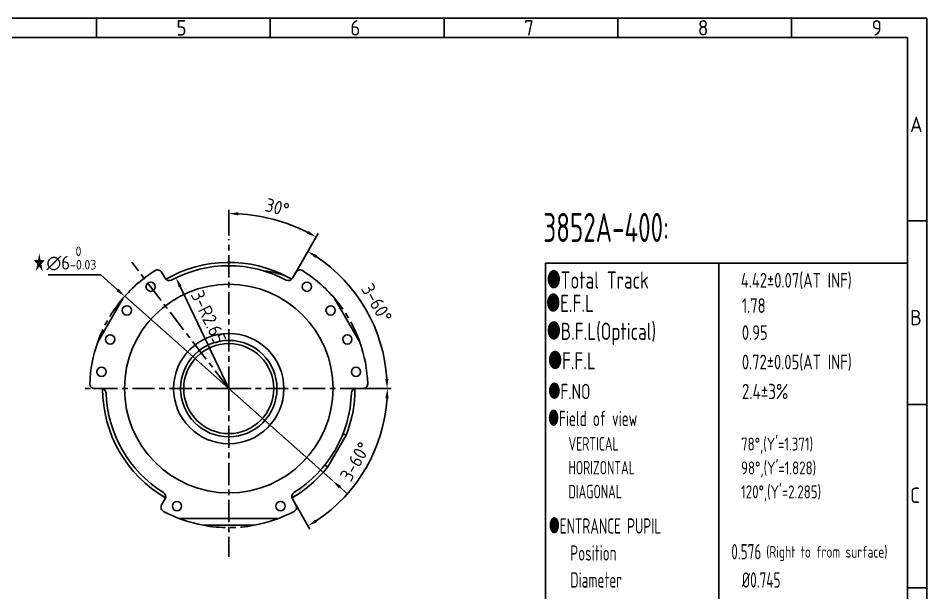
# Model space of a CAD drawing. Header units: millimetres. Extents: x 188.9 to 223.9, y 15 to 39.8.
# Drawn here: x 204.34 to 223.94, y 27.36 to 39.76 of the extents above; entities that cross this region are included whole.
import ezdxf
from ezdxf.enums import TextEntityAlignment as Align

# ---------------------------------------------------------------- set-up
doc = ezdxf.new("R2010")
doc.units = ezdxf.units.MM
doc.header["$LTSCALE"] = 0.04
doc.linetypes.add('AM_ISO08W050', pattern=[18, 12, -1.5, 3, -1.5])
for name, color, linetype in [('02___PRT_ALL_AXES', 7, 'Continuous'), ('5', 3, 'Continuous'), ('8', 1, 'Continuous'), ('RAHM2', 1, 'Continuous')]:
    doc.layers.add(name, color=color, linetype=linetype)
for name, color, linetype, lineweight in [('AM_BOR', 7, 'Continuous', 50), ('文字序号-AM_5', 3, 'Continuous', 25), ('文字序号-AM_7', 4, 'AM_ISO08W050', 25)]:
    doc.layers.add(name, color=color, linetype=linetype, lineweight=lineweight)
doc.styles.add('HZ', font='geniso', dxfattribs={"width": 0.7, "bigfont": 'hztxt'})
doc.styles.get("Standard").update_dxf_attribs({"font": 'ISOCP.SHX', "bigfont": 'hztxt.shx'})
doc.dimstyles.new('AM_GB$2', dxfattribs={"dimtxt": 3.5, "dimasz": 2.5, "dimexe": 1, "dimexo": 1, "dimgap": 1.5, "dimtad": 1, "dimdsep": 46, "dimtxsty": 'Standard', "dimcen": 0, "dimclrd": 256, "dimclre": 256, "dimclrt": 2, "dimadec": 0, "dimazin": 2, "dimtp": 0.1, "dimtm": 0.1, "dimtfac": 0.71, "dimtdec": 3, "dimtmove": 0, "dimatfit": 3, "dimfxl": 0, "dimlwd": -1, "dimlwe": -1, "dimarcsym": 0})
doc.dimstyles.new('AM_GB$3', dxfattribs={"dimscale": 0, "dimtxt": 3.5, "dimasz": 2.5, "dimexe": 1, "dimexo": 1, "dimgap": 1.5, "dimtad": 1, "dimtoh": 1, "dimdsep": 46, "dimtxsty": 'Standard', "dimcen": 0, "dimclrd": 3, "dimclre": 3, "dimclrt": 2, "dimadec": 0, "dimazin": 2, "dimtp": 0.1, "dimtm": 0.1, "dimtfac": 0.71, "dimtofl": 0, "dimtmove": 0, "dimatfit": 0, "dimfxl": 0, "dimlwd": -1, "dimlwe": -1, "dimarcsym": 0})
doc.dimstyles.new('AM_GB$4', dxfattribs={"dimscale": 0, "dimtxt": 3.5, "dimasz": 2.5, "dimexe": 1, "dimexo": 1, "dimgap": 1.5, "dimtad": 1, "dimtoh": 1, "dimdsep": 46, "dimtxsty": 'Standard', "dimcen": 0, "dimclrd": 3, "dimclre": 3, "dimclrt": 2, "dimadec": 0, "dimazin": 2, "dimtp": 0.1, "dimtm": 0.1, "dimtfac": 0.71, "dimtofl": 0, "dimtmove": 0, "dimatfit": 0, "dimfxl": 0, "dimlwd": -1, "dimlwe": -1, "dimarcsym": 0})

# ---------------------------------------------------------------- blocks, each defined once
blk = doc.blocks.new('2013-A3-COB')
for p, q in [((205, 292), (205, 297)), ((205, 292), (205, 297)), ((250, 292), (250, 297)), ((250, 292), (250, 297)), ((295, 292), (295, 297)), ((295, 292), (295, 297)), ((340, 292), (340, 297)), ((340, 292), (340, 297)), ((385, 292), (385, 297)), ((385, 292), (385, 297)), ((25, 292), (415, 292)), ((415, 5), (415, 292)), ((415, 244.5), (420, 244.5)), ((415, 197), (420, 197)), ((415, 149.5), (420, 149.5))]:
    blk.add_line(p, q)
at = {"layer": '5'}
blk.add_lwpolyline([(420, 0), (0, 0), (0, 297), (420, 297)], close=True, dxfattribs=at)
at = {"layer": 'AM_BOR', "color": 1, "lineweight": 25}
for s, p in [('5', (225.73, 292.5)), ('6', (270.73, 292.5)), ('7', (315.73, 292.5)), ('8', (360.73, 292.5)), ('9', (405.73, 292.5)), ('A', (415.65, 267.49)), ('B', (415.65, 217.49)), ('C', (415.65, 171.49))]:
    blk.add_text(s, height=4, dxfattribs=at).set_placement(p)
at = {"layer": 'RAHM2', "style": 'HZ', "width": 0.7}
blk.add_attdef('MT', text='', height=4, dxfattribs=at).set_placement((9.94, 43.82), align=Align.MIDDLE)
blk = doc.blocks.new('*D28')
at = {"layer": 'DEFPOINTS', "color": 0}
for p in [(210.967, 31.765), (211.684, 31.765), (210.098, 29.654), (211.5, 29.566), (210.291, 29.32)]:
    blk.add_point(p, dxfattribs=at)
at = {"layer": '文字序号-AM_5'}
for p, q in [((211.767, 31.765), (212.384, 31.765)), ((210.333, 29.247), (210.632, 28.73))]:
    blk.add_line(p, q, dxfattribs=at)
blk.add_arc((208.88, 31.765), 3.421, 303.4902, 356.5098, dxfattribs=at)
for points in [[(212.259, 31.557), (212.329, 31.555), (212.3, 31.765)], [(210.785, 28.882), (210.749, 28.941), (210.59, 28.802)]]:
    blk.add_solid(points, dxfattribs=at)
at = {"layer": '文字序号-AM_5', "color": 2, "insert": (211.607, 30.19), "char_height": 0.2917, "attachment_point": 5, "rotation": 60}
blk.add_mtext('3-60°', dxfattribs=at)
blk = doc.blocks.new('*D29')
at = {"layer": 'DEFPOINTS', "color": 0}
for p in [(210.254, 34.145), (209.924, 33.572), (212.09, 32.933), (210.967, 31.765), (211.73, 31.765)]:
    blk.add_point(p, dxfattribs=at)
at = {"layer": '文字序号-AM_5'}
for p, q in [((210.295, 34.217), (210.629, 34.795)), ((211.814, 31.765), (212.379, 31.765))]:
    blk.add_line(p, q, dxfattribs=at)
blk.add_arc((208.88, 31.765), 3.416, 3.495, 56.505, dxfattribs=at)
for points in [[(210.747, 34.584), (210.783, 34.643), (210.588, 34.723)], [(212.324, 31.974), (212.255, 31.972), (212.296, 31.765)]]:
    blk.add_solid(points, dxfattribs=at)
at = {"layer": '文字序号-AM_5', "color": 2, "insert": (212.072, 33.608), "char_height": 0.2917, "attachment_point": 5, "rotation": 300}
blk.add_mtext('3-60°', dxfattribs=at)
blk = doc.blocks.new('*D40')
at = {"layer": 'DEFPOINTS', "color": 0}
for p in [(207.741, 34.157), (208.88, 31.765)]:
    blk.add_point(p, dxfattribs=at)
at = {"layer": '文字序号-AM_5', "color": 3}
blk.add_line((208.88, 31.765), (207.831, 33.969), dxfattribs=at)
blk.add_solid([(207.862, 33.984), (207.799, 33.954), (207.741, 34.157)], dxfattribs=at)
at = {"layer": '文字序号-AM_5', "color": 2, "insert": (208.446, 33.306), "char_height": 0.2917, "attachment_point": 5, "rotation": 295.4494}
blk.add_mtext('3-R2.65', dxfattribs=at)
blk = doc.blocks.new('*D41')
at = {"layer": 'DEFPOINTS', "color": 0}
for p in [(206.635, 33.755), (211.124, 29.774)]:
    blk.add_point(p, dxfattribs=at)
at = {"layer": '文字序号-AM_5', "color": 3}
for p, q in [((206.116, 34.216), (204.98, 34.216)), ((206.48, 33.894), (206.116, 34.216)), ((211.124, 29.774), (206.635, 33.755)), ((211.28, 29.635), (211.436, 29.497))]:
    blk.add_line(p, q, dxfattribs=at)
for points in [[(206.503, 33.92), (206.457, 33.868), (206.635, 33.755)], [(211.303, 29.661), (211.257, 29.61), (211.124, 29.774)]]:
    blk.add_solid(points, dxfattribs=at)
at = {"layer": '文字序号-AM_5', "color": 2, "insert": (205.485, 34.572), "char_height": 0.29167, "attachment_point": 5}
blk.add_mtext('∅6{}{\\H0.71x;\\C3;\\S 0^ -0.03;}', dxfattribs=at)
blk = doc.blocks.new('A$C10C57F0A')
at = {"color": 7, "linetype": 'Continuous'}
for p, q in [((1.549, 5.46), (1.624, 5.33)), ((4.372, 5.33), (4.447, 5.46)), ((0.171, 3.953), (0.716, 4.897)), ((5.28, 4.897), (5.826, 3.953)), ((0.25, 2.95), (0.1, 2.95)), ((5.896, 2.95), (5.746, 2.95)), ((5.528, 1.943), (5.461, 1.982)), ((5.528, 1.943), (5.135, 1.263)), ((5.068, 1.301), (5.135, 1.263)), ((1.549, 0.44), (1.624, 0.57)), ((4.372, 0.57), (4.447, 0.44)), ((4.075, 0.15), (1.921, 0.15)), ((3.544, 0), (2.453, 0))]:
    blk.add_line(p, q, dxfattribs=at)
for radius in [2.25, 1.189, 1.04, 0.971]:
    blk.add_circle((2.998, 2.95), radius, dxfattribs=at)
for centre, radius, start, end in [((2.998, 2.95), 3, 121.9761, 139.5247), ((1.462, 5.41), 0.1, 30, 121.9761), ((2.998, 2.95), 2.723, 61.6641, 119.9046), ((2.998, 2.95), 2.65, 62.0839, 117.9161), ((4.534, 5.41), 0.1, 58.0239, 150), ((2.998, 2.95), 3, 40.4753, 58.0239), ((1.711, 5.38), 0.1, 210, 297.9161), ((3.679, 4.127), 1.363, 60.1873, 87.32), ((4.286, 5.38), 0.1, 242.0839, 330), ((2.998, 2.95), 3, 160.4753, 178.0239), ((2.998, 2.95), 3, 1.9761, 19.5247), ((0.1, 3.05), 0.1, 178.0239, 270), ((0.25, 2.85), 0.1, 2.0839, 90), ((2.998, 2.95), 2.723, 180.0953, 239.8878), ((2.998, 2.95), 2.723, 338.2959, 359.9117), ((5.746, 2.85), 0.1, 90, 177.9161), ((5.896, 3.05), 0.1, 270, 1.9761), ((2.998, 2.95), 2.65, 182.0839, 237.9161), ((2.998, 2.95), 2.65, 302.0839, 357.9161), ((2.998, 2.95), 2.723, 300.0963, 321.7043), ((1.538, 0.62), 0.1, 330, 57.9161), ((4.459, 0.62), 0.1, 122.0839, 210), ((1.636, 0.39), 0.1, 150, 241.9761), ((4.361, 0.39), 0.1, 298.0239, 30), ((2.998, 2.95), 3, 241.9761, 259.5247), ((2.998, 2.95), 3, 280.4753, 298.0239)]:
    blk.add_arc(centre, radius, start, end, dxfattribs=at)
at = {"layer": '02___PRT_ALL_AXES', "color": 7, "linetype": 'Continuous'}
for centre in [(1.312, 5.148), (4.684, 5.148), (0.801, 4.636), (5.196, 4.636), (0.439, 4.01), (5.557, 4.01), (0.252, 3.312), (5.744, 3.312), (1.882, 0.415), (4.114, 0.415)]:
    blk.add_circle(centre, 0.1, dxfattribs=at)
blk = doc.blocks.new('*D61')
at = {"layer": 'DEFPOINTS', "color": 0}
for p in [(210.171, 35.313), (208.88, 34.986), (210.254, 34.145), (210.329, 34.275), (208.88, 31.765)]:
    blk.add_point(p, dxfattribs=at)
at = {"layer": '文字序号-AM_5'}
for p, q in [((208.88, 35.069), (208.88, 35.624)), ((210.37, 34.347), (210.809, 35.107))]:
    blk.add_line(p, q, dxfattribs=at)
blk.add_arc((208.88, 31.765), 3.776, 63.1615, 86.8385, dxfattribs=at)
for points in [[(209.087, 35.5), (209.089, 35.57), (208.88, 35.541)], [(210.601, 35.165), (210.568, 35.103), (210.768, 35.035)]]:
    blk.add_solid(points, dxfattribs=at)
at = {"layer": '文字序号-AM_5', "color": 2, "insert": (209.927, 35.674), "char_height": 0.2917, "attachment_point": 5, "rotation": 345}
blk.add_mtext('30°', dxfattribs=at)

msp = doc.modelspace()

# ---------------------------------------------------------------- linework, layer by layer
for p, q in [((215.7102, 22.8138), (215.7102, 34.4685)), ((215.7102, 34.4685), (223.5239, 34.4685)), ((219.4508, 19.1727), (219.4508, 34.4685)), ((215.7102, 19.1727), (215.7102, 32.1041))]:
    msp.add_line(p, q)
at = {"layer": '文字序号-AM_7'}
for q in [(208.8797, 34.9859), (206.7894, 34.4887), (205.6921, 31.7645), (211.9859, 31.7645), (208.8797, 28.1376)]:
    msp.add_line((208.8797, 31.7645), q, dxfattribs=at)
for start, end in [(139.52469, 160.47531), (19.52469, 40.47531), (259.52469, 280.47531)]:
    msp.add_arc((208.8797, 31.7645), 3, start, end, dxfattribs=at)

# ---------------------------------------------------------------- block references
at = {"lineweight": 0, "xscale": 0.08333333333334281, "yscale": 0.0833333333333357, "zscale": 0.08333333333333333}
msp.add_blockref('2013-A3-COB', (188.9406, 15.006), dxfattribs=at)
at = {"color": 1}
msp.add_blockref('A$C10C57F0A', (205.8815, 28.8146), dxfattribs=at)

# ---------------------------------------------------------------- texts
at = {"insert": (215.6678, 35.5526), "char_height": 0.625, "width": 41.990259, "attachment_point": 1, "style": 'HZ'}
msp.add_mtext('3852A-400:', dxfattribs=at)
at = {"layer": '8', "style": 'HZ', "width": 0.7}
msp.add_text('★', height=0.36, dxfattribs=at).set_placement((204.6657, 34.2939))
at = {"layer": '8'}
for s, height, width, p in [('●Total Track', 0.369862, 0.8, (215.7446, 33.9207)), ('4.42±0.07(AT INF)', 0.317025, 0.8, (219.9277, 33.9426)), ('●E.F.L', 0.36986, 0.8, (215.7318, 33.4167)), ('1.78', 0.31702, 0.8, (219.9496, 33.397)), ('●B.F.L(Optical)', 0.369862, 0.8, (215.7446, 32.8152)), ('0.95', 0.31702, 0.8, (219.9496, 32.8152)), ('●F.F.L', 0.36986, 0.8, (215.7729, 32.1791)), ('0.72%%P0.05(AT INF)', 0.317025, 0.8, (219.9496, 32.1791)), ('●F.NO', 0.32959, 0.8, (215.7729, 31.5369)), ('2.4%%P3%%%', 0.32959, 0.8, (219.9496, 31.5369)), ('●Field of view', 0.32959, 0.7, (215.7729, 30.955)), ('VERTICAL', 0.29214, 0.7, (216.2097, 30.4274)), ("78%%D,(Y'=1.371)", 0.280999, 0.8, (219.9332, 30.4274)), ('HORIZONTAL', 0.29214, 0.7, (216.2097, 29.9116)), ("98%%D,(Y'=1.828)", 0.280999, 0.8, (219.9332, 29.9116)), ('DIAGONAL', 0.29214, 0.7, (216.2097, 29.3959)), ("120%%D,(Y'=2.285)", 0.280999, 0.8, (219.9332, 29.3959)), ('●ENTRANCE PUPIL', 0.32959, 0.7, (215.7883, 28.6345)), ('Position', 0.32959, 0.7, (216.2478, 28.0526)), ('0.576', 0.32959, 0.7, (219.7215, 28.0808)), ('(Right to from surface)', 0.249375, 0.8, (220.4769, 28.1172)), ('Diameter', 0.32959, 0.7, (216.2478, 27.4707)), ('%%C0.745', 0.32959, 0.7, (219.9496, 27.4707))]:
    msp.add_text(s, height=height, dxfattribs=dict(at, width=width)).set_placement(p)

# ---------------------------------------------------------------- dimensions: what is measured, and where the dimension line sits
at = {"layer": '文字序号-AM_5'}
dim = msp.add_angular_dim_2l(base=(210.1712, 35.3131), line1=((210.2538, 34.1446), (210.3288, 34.2746)), line2=((208.8797, 31.7645), (208.8797, 34.9859)), dimstyle='AM_GB$2', override={"dimscale": 0.083333, "dimtp": 0, "dimtm": 0.03, "dimtdec": 4}, dxfattribs=at)
dim.commit()
dim.dimension.update_dxf_attribs({"geometry": '*D61', "text_midpoint": (209.9272, 35.6737)})
dim = msp.add_diameter_dim_2p(p1=(211.124, 29.7737), p2=(206.6355, 33.7553), text='<>{}{\\H0.71x;\\C3;\\S 0^ -0.03;}', dimstyle='AM_GB$3', override={"dimscale": 0.083333, "dimtp": 0, "dimtm": 0.03, "dimtdec": 4, "dimtofl": 1, "dimtzin": 8}, dxfattribs=at)
dim.commit()
dim.dimension.update_dxf_attribs({"geometry": '*D41', "text_midpoint": (205.4852, 34.2163), "dimtype": 163})
for base, line1, line2, override, picture, middle in [((212.0896, 32.9328), ((210.2538, 34.1445), (209.9235, 33.5725)), ((211.7303, 31.7645), (210.9674, 31.7645)), {"dimscale": 0.083333, "dimdec": 3, "dimtp": 0, "dimtm": 0.03, "dimtdec": 4}, '*D29', (212.0725, 33.6079)), ((211.5, 29.5659), ((211.6838, 31.7645), (210.9674, 31.7645)), ((210.2913, 29.3196), (210.0983, 29.6539)), {"dimscale": 0.083333, "dimdec": 3, "dimtp": 0, "dimtm": 0.03, "dimtdec": 4, "dimtzin": 8}, '*D28', (211.6075, 30.1897))]:
    dim = msp.add_angular_dim_2l(base=base, line1=line1, line2=line2, text='3-<>', dimstyle='AM_GB$2', override=override, dxfattribs=at)
    dim.commit()
    dim.dimension.update_dxf_attribs({"geometry": picture, "text_midpoint": middle})
dim = msp.add_radius_dim(center=(208.8797, 31.7645), mpoint=(207.741, 34.1574), text='3-<>', dimstyle='AM_GB$4', override={"dimscale": 0.083333, "dimtp": 0, "dimtm": 0.03, "dimtdec": 4}, dxfattribs=at)
dim.commit()
dim.dimension.update_dxf_attribs({"geometry": '*D40', "text_midpoint": (208.2015, 33.1896), "dimtype": 164})

doc.saveas('drawing.dxf')
